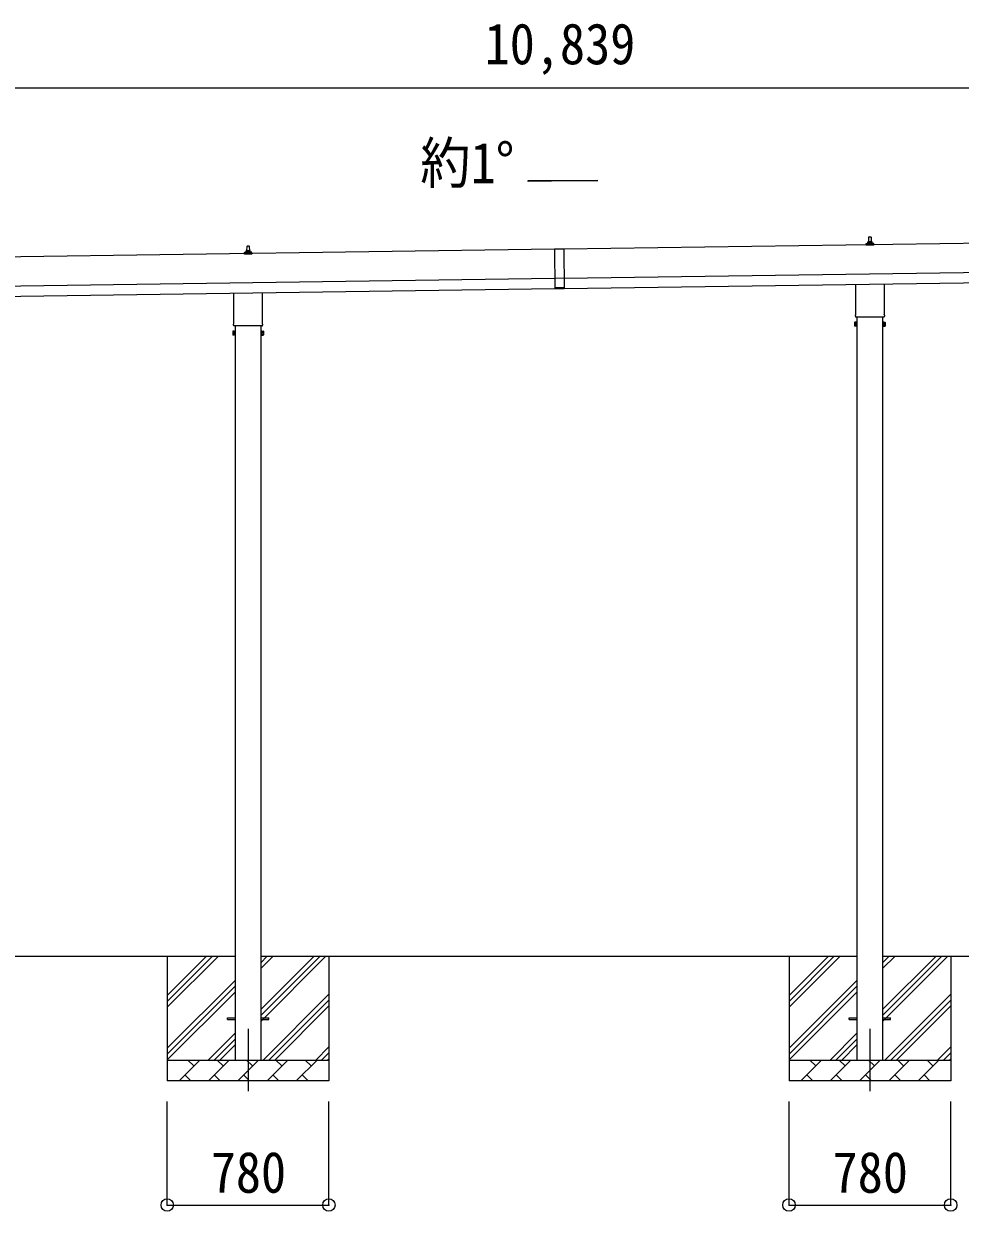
# Model space of a CAD drawing. Units: millimetres at full size, sheet at 1:60. Extents: x -16864 to 16864, y -11640 to 11640.
# Drawn here: x 3754 to 8272, y -7789 to -2063 of the extents above; entities that cross this region are included whole.
import ezdxf
from ezdxf.enums import TextEntityAlignment as Align

# ---------------------------------------------------------------- set-up
doc = ezdxf.new("R2010")
doc.units = ezdxf.units.MM
doc.header["$LTSCALE"] = 60
doc.header["$PDMODE"] = 32
doc.header["$PDSIZE"] = 60
doc.linetypes.add('CHAIN1', pattern=[8, 5, -1, 1, -1])
for name, color, linetype, lineweight in [('0-1_Defpoints', 7, 'CHAIN1', 9), ('0-2_TEXT1', 4, 'Continuous', 9), ('0-3_SHAPE', 7, 'Continuous', 9), ('0-7_PARTS2', 7, 'Continuous', 9), ('0-8_TABLE1', 6, 'Continuous', 9)]:
    doc.layers.add(name, color=color, linetype=linetype, lineweight=lineweight)
doc.styles.add('ＭＳ ゴシック', font='')
doc.styles.get('ＭＳ ゴシック').set_extended_font_data('MS Gothic')

msp = doc.modelspace()

# ---------------------------------------------------------------- linework, layer by layer
at = {"layer": '0-1_Defpoints'}
for p, q in [((4836.29, -6909.99), (4836.29, -7258.99)), ((7836.29, -6909.99), (7836.29, -7258.99))]:
    msp.add_line(p, q, dxfattribs=at)
at = {"layer": '0-2_TEXT1'}
for p, q in [((6524.2, -2819.16), (6188.2, -2823.96)), ((11723.99, -3072.33), (6359.04, -3148.97)), ((7830.6, -3115.02), (7831.33, -3091.49)), ((7832.33, -3090.52), (7840.87, -3090.52)), ((7841.87, -3091.49), (7842.6, -3115.02)), ((4830.6, -3157.87), (4831.33, -3134.35)), ((4832.33, -3133.37), (4840.87, -3133.37)), ((4841.87, -3134.35), (4842.6, -3157.87)), ((6314.03, -3148.61), (6359.02, -3147.97)), ((6314.03, -3148.61), (6316.78, -3341.1)), ((6359.04, -3148.97), (6314.04, -3149.61)), ((6359.02, -3147.97), (6361.77, -3340.45)), ((7818.35, -3130.52), (7818.35, -3122.8)), ((7854.85, -3130.52), (7818.35, -3130.52)), ((7818.73, -3122.02), (7854.47, -3122.02)), ((7819.11, -3121.83), (7825.83, -3120.2)), ((7826.22, -3120.02), (7846.98, -3120.02)), ((7826.6, -3119.23), (7826.6, -3115.02)), ((7827.6, -3115.02), (7845.6, -3115.02)), ((7846.6, -3119.23), (7846.6, -3115.02)), ((7854.08, -3121.83), (7847.36, -3120.2)), ((7854.85, -3130.52), (7854.85, -3122.8)), ((6314.04, -3149.61), (949.09, -3226.26)), ((4818.35, -3173.37), (4818.35, -3165.66)), ((4854.85, -3173.37), (4818.35, -3173.37)), ((4818.73, -3164.87), (4854.47, -3164.87)), ((4819.11, -3164.69), (4825.83, -3163.06)), ((4826.22, -3162.87), (4846.98, -3162.87)), ((4826.6, -3162.09), (4826.6, -3157.87)), ((4827.6, -3157.87), (4845.6, -3157.87)), ((4846.6, -3162.09), (4846.6, -3157.87)), ((4854.08, -3164.69), (4847.36, -3163.06)), ((4854.85, -3173.37), (4854.85, -3165.66)), ((6361.04, -3288.96), (11725.99, -3212.32)), ((6361.75, -3338.95), (11726.7, -3262.31)), ((951.09, -3366.24), (6316.04, -3289.6)), ((6361.05, -3289.96), (6316.06, -3290.6)), ((7767.99, -3464.5), (7767.99, -3318.86)), ((7904.59, -3316.91), (7904.59, -3464.5)), ((951.8, -3416.24), (6316.76, -3339.6)), ((4767.99, -3507.36), (4767.99, -3361.72)), ((4904.59, -3359.77), (4904.59, -3507.36)), ((6361.7, -3335.45), (6316.71, -3336.1)), ((6361.77, -3340.45), (6316.78, -3341.1)), ((7766.29, -3473.28), (7766.29, -3467.78)), ((7904.23, -3476.78), (7768.36, -3476.78)), ((7773.79, -3476.78), (7773.79, -7059.99)), ((7898.79, -7059.99), (7898.79, -3476.78)), ((7906.29, -3467.78), (7906.29, -3473.28)), ((4762.29, -3545.63), (4763.05, -3544.32)), ((4762.29, -3545.63), (4762.29, -3562.63)), ((4769.29, -3549.23), (4763.05, -3549.23)), ((4766.29, -3516.13), (4766.29, -3510.63)), ((4904.23, -3519.63), (4768.36, -3519.63)), ((4773.79, -3519.63), (4773.79, -7059.99)), ((4898.79, -7059.99), (4898.79, -3519.63)), ((4903.29, -3549.23), (4909.53, -3549.23)), ((4906.29, -3510.63), (4906.29, -3516.13)), ((4910.29, -3545.63), (4909.53, -3544.32)), ((4910.29, -3545.63), (4910.29, -3562.63)), ((7762.29, -3502.78), (7763.05, -3501.46)), ((7762.29, -3502.78), (7762.29, -3519.78)), ((7762.29, -3519.78), (7763.05, -3521.09)), ((7769.29, -3506.37), (7763.05, -3506.37)), ((7769.29, -3516.18), (7763.05, -3516.18)), ((7769.29, -3521.09), (7763.05, -3521.09)), ((7771.79, -3520.48), (7769.29, -3520.48)), ((7900.79, -3520.48), (7903.29, -3520.48)), ((7903.29, -3506.37), (7909.53, -3506.37)), ((7903.29, -3516.18), (7909.53, -3516.18)), ((7903.29, -3521.09), (7909.53, -3521.09)), ((7910.29, -3502.78), (7909.53, -3501.46)), ((7910.29, -3519.78), (7909.53, -3521.09)), ((7910.29, -3502.78), (7910.29, -3519.78)), ((4762.29, -3562.63), (4763.05, -3563.95)), ((4769.29, -3559.04), (4763.05, -3559.04)), ((4769.29, -3563.95), (4763.05, -3563.95)), ((4771.79, -3563.33), (4769.29, -3563.33)), ((4900.79, -3563.33), (4903.29, -3563.33)), ((4903.29, -3559.04), (4909.53, -3559.04)), ((4903.29, -3563.95), (4909.53, -3563.95)), ((4910.29, -3562.63), (4909.53, -3563.95)), ((4736.29, -6855.49), (4773.79, -6855.49)), ((4736.29, -6864.49), (4736.29, -6855.49)), ((4736.29, -6855.49), (4773.79, -6855.49)), ((4736.29, -6864.49), (4736.29, -6855.49)), ((4736.29, -6864.49), (4773.79, -6864.49)), ((4736.29, -6864.49), (4773.79, -6864.49)), ((4898.79, -6855.49), (4936.29, -6855.49)), ((4898.79, -6855.49), (4936.29, -6855.49)), ((4898.79, -6864.49), (4936.29, -6864.49)), ((4898.79, -6864.49), (4936.29, -6864.49)), ((4936.29, -6864.49), (4936.29, -6855.49)), ((4936.29, -6864.49), (4936.29, -6855.49)), ((7736.29, -6855.49), (7773.79, -6855.49)), ((7736.29, -6864.49), (7736.29, -6855.49)), ((7736.29, -6855.49), (7773.79, -6855.49)), ((7736.29, -6864.49), (7736.29, -6855.49)), ((7736.29, -6864.49), (7773.79, -6864.49)), ((7736.29, -6864.49), (7773.79, -6864.49)), ((7898.79, -6855.49), (7936.29, -6855.49)), ((7898.79, -6855.49), (7936.29, -6855.49)), ((7898.79, -6864.49), (7936.29, -6864.49)), ((7898.79, -6864.49), (7936.29, -6864.49)), ((7936.29, -6864.49), (7936.29, -6855.49)), ((7936.29, -6864.49), (7936.29, -6855.49))]:
    msp.add_line(p, q, dxfattribs=at)
for points in [[(4769.29, -3563.95), (4769.29, -3544.32), (4763.05, -3544.32)], [(4769.29, -3563.33), (4769.29, -3544.93), (4771.79, -3544.93)], [(4903.29, -3563.33), (4903.29, -3544.93), (4900.79, -3544.93)], [(4903.29, -3563.95), (4903.29, -3544.32), (4909.53, -3544.32)], [(7769.29, -3521.09), (7769.29, -3501.46), (7763.05, -3501.46)], [(7769.29, -3520.48), (7769.29, -3502.08), (7771.79, -3502.08)], [(7903.29, -3520.48), (7903.29, -3502.08), (7900.79, -3502.08)], [(7903.29, -3521.09), (7903.29, -3501.46), (7909.53, -3501.46)]]:
    msp.add_lwpolyline(points, dxfattribs=at)
for points in [[(4771.79, -3564.63), (4771.79, -3543.63), (4773.79, -3543.63), (4773.79, -3564.63)], [(4900.79, -3564.63), (4900.79, -3543.63), (4898.79, -3543.63), (4898.79, -3564.63)], [(7771.79, -3521.78), (7771.79, -3500.78), (7773.79, -3500.78), (7773.79, -3521.78)], [(7900.79, -3521.78), (7900.79, -3500.78), (7898.79, -3500.78), (7898.79, -3521.78)]]:
    msp.add_lwpolyline(points, close=True, dxfattribs=at)
for centre, radius, start, end in [((7832.33, -3091.52), 1, 90, 178.60509), ((7840.87, -3091.52), 1, 1.39491, 90), ((4832.33, -3134.37), 1, 90, 178.60509), ((4840.87, -3134.37), 1, 1.39491, 90), ((7819.35, -3122.8), 1, 103.62699, 180), ((7825.6, -3119.23), 1, 283.62699, 0), ((7830.68, -3115.65), 4.13, 90, 171.17633), ((7827.6, -3116.02), 1, 90, 180), ((7839.93, -3115.02), 4.83, 133.60282, 180), ((7833.27, -3115.02), 4.83, 0, 46.39718), ((7842.51, -3115.65), 4.13, 8.82367, 90), ((7845.6, -3116.02), 1, 0, 90), ((7847.6, -3119.23), 1, 180, 256.37301), ((7853.85, -3122.8), 1, 0, 76.37301), ((4819.35, -3165.66), 1, 103.62699, 180), ((4825.6, -3162.09), 1, 283.62699, 0), ((4830.68, -3158.51), 4.13, 90, 171.17633), ((4827.6, -3158.87), 1, 90, 180), ((4839.93, -3157.87), 4.83, 133.60282, 180), ((4833.27, -3157.87), 4.83, 0, 46.39718), ((4842.51, -3158.51), 4.13, 8.82367, 90), ((4845.6, -3158.87), 1, 0, 90), ((4847.6, -3162.09), 1, 180, 256.37301), ((4853.85, -3165.66), 1, 0, 76.37301), ((7770.29, -3467.78), 4, 125.09963, 180), ((7770.29, -3473.28), 4, 180, 194.47751), ((7770.29, -3473.28), 4, 194.47751, 241.04498), ((7902.29, -3473.28), 4, 298.95502, 345.52249), ((7902.29, -3467.78), 4, 0, 54.90037), ((7902.29, -3473.28), 4, 345.52249, 0), ((4778.53, -3554.13), 16.24, 162.41205, 197.58795), ((4766.64, -3546.77), 4.34, 145.61575, 214.38425), ((4770.29, -3510.63), 4, 125.09963, 180), ((4770.29, -3516.13), 4, 180, 194.47751), ((4770.29, -3516.13), 4, 194.47751, 241.04498), ((4902.29, -3516.13), 4, 298.95502, 345.52249), ((4902.29, -3510.63), 4, 0, 54.90037), ((4902.29, -3516.13), 4, 345.52249, 0), ((4894.05, -3554.13), 16.24, 342.41205, 17.58795), ((4905.95, -3546.77), 4.34, 325.61575, 34.38425), ((7778.53, -3511.28), 16.24, 162.41205, 197.58795), ((7766.64, -3503.92), 4.34, 145.61575, 214.38425), ((7766.64, -3518.64), 4.34, 145.61575, 214.38425), ((7894.05, -3511.28), 16.24, 342.41205, 17.58795), ((7905.95, -3503.92), 4.34, 325.61575, 34.38425), ((7905.95, -3518.64), 4.34, 325.61575, 34.38425), ((4766.64, -3561.49), 4.34, 145.61575, 214.38425), ((4905.95, -3561.49), 4.34, 325.61575, 34.38425)]:
    msp.add_arc(centre, radius, start, end, dxfattribs=at)
at = {"layer": '0-3_SHAPE'}
for p, q in [((4773.79, -6559.99), (1898.79, -6559.99)), ((4446.29, -6559.99), (4446.29, -7159.99)), ((4446.29, -6748.47), (4634.77, -6559.99)), ((4446.29, -6776.76), (4663.06, -6559.99)), ((4446.29, -6805.04), (4691.34, -6559.99)), ((7773.79, -6559.99), (4898.79, -6559.99)), ((4898.79, -6588.81), (4927.62, -6559.99)), ((4898.79, -6617.1), (4955.9, -6559.99)), ((4898.79, -6871.66), (5210.46, -6559.99)), ((4898.79, -6815.09), (5153.89, -6559.99)), ((4898.79, -6843.37), (5182.18, -6559.99)), ((5226.29, -6559.99), (5226.29, -7159.99)), ((7446.29, -6559.99), (7446.29, -7159.99)), ((7446.29, -6748.47), (7634.77, -6559.99)), ((7446.29, -6776.76), (7663.06, -6559.99)), ((7446.29, -6805.04), (7691.34, -6559.99)), ((10773.79, -6559.99), (7898.79, -6559.99)), ((7898.79, -6588.81), (7927.62, -6559.99)), ((7898.79, -6617.1), (7955.9, -6559.99)), ((7898.79, -6871.66), (8210.46, -6559.99)), ((7898.79, -6815.09), (8153.89, -6559.99)), ((7898.79, -6843.37), (8182.18, -6559.99)), ((8226.29, -6559.99), (8226.29, -7159.99)), ((4446.29, -7003.03), (4773.79, -6675.53)), ((7446.29, -7003.03), (7773.79, -6675.53)), ((4446.29, -7031.31), (4773.79, -6703.81)), ((4446.29, -7059.6), (4773.79, -6732.1)), ((4908.45, -7059.99), (5226.29, -6742.15)), ((7446.29, -7031.31), (7773.79, -6703.81)), ((7446.29, -7059.6), (7773.79, -6732.1)), ((7908.45, -7059.99), (8226.29, -6742.15)), ((4936.73, -7059.99), (5226.29, -6770.43)), ((4965.02, -7059.99), (5226.29, -6798.72)), ((7936.73, -7059.99), (8226.29, -6770.43)), ((7965.02, -7059.99), (8226.29, -6798.72)), ((4643.89, -7059.99), (4773.79, -6930.09)), ((4672.18, -7059.99), (4773.79, -6958.37)), ((7643.89, -7059.99), (7773.79, -6930.09)), ((7672.18, -7059.99), (7773.79, -6958.37)), ((4700.46, -7059.99), (4773.79, -6986.66)), ((5163.01, -7059.99), (5226.29, -6996.71)), ((5191.29, -7059.99), (5226.29, -7024.99)), ((7700.46, -7059.99), (7773.79, -6986.66)), ((8163.01, -7059.99), (8226.29, -6996.71)), ((8191.29, -7059.99), (8226.29, -7024.99)), ((4446.29, -7059.99), (5226.29, -7059.99)), ((4503.45, -7159.99), (4603.45, -7059.99)), ((4574.9, -7088.54), (4546.34, -7059.99)), ((4644.87, -7159.99), (4744.87, -7059.99)), ((4716.32, -7088.54), (4687.76, -7059.99)), ((4786.29, -7159.99), (4886.29, -7059.99)), ((4857.74, -7088.54), (4829.19, -7059.99)), ((4927.71, -7159.99), (5027.71, -7059.99)), ((4999.16, -7088.54), (4970.61, -7059.99)), ((5069.14, -7159.99), (5169.14, -7059.99)), ((5140.58, -7088.54), (5112.03, -7059.99)), ((5219.58, -7059.99), (5226.29, -7053.27)), ((7446.29, -7059.99), (8226.29, -7059.99)), ((7503.45, -7159.99), (7603.45, -7059.99)), ((7574.9, -7088.54), (7546.34, -7059.99)), ((7644.87, -7159.99), (7744.87, -7059.99)), ((7716.32, -7088.54), (7687.76, -7059.99)), ((7786.29, -7159.99), (7886.29, -7059.99)), ((7857.74, -7088.54), (7829.19, -7059.99)), ((7927.71, -7159.99), (8027.71, -7059.99)), ((7999.16, -7088.54), (7970.61, -7059.99)), ((8069.14, -7159.99), (8169.14, -7059.99)), ((8140.58, -7088.54), (8112.03, -7059.99)), ((8219.58, -7059.99), (8226.29, -7053.27)), ((4532, -7131.44), (4560.56, -7159.99)), ((4673.42, -7131.44), (4701.98, -7159.99)), ((4814.85, -7131.44), (4843.4, -7159.99)), ((4956.27, -7131.44), (4984.82, -7159.99)), ((5097.69, -7131.44), (5126.24, -7159.99)), ((7532, -7131.44), (7560.56, -7159.99)), ((7673.42, -7131.44), (7701.98, -7159.99)), ((7814.85, -7131.44), (7843.4, -7159.99)), ((7956.27, -7131.44), (7984.82, -7159.99)), ((8097.69, -7131.44), (8126.24, -7159.99)), ((5226.29, -7159.99), (4446.29, -7159.99)), ((8226.29, -7159.99), (7446.29, -7159.99))]:
    msp.add_line(p, q, dxfattribs=at)
at = {"layer": '0-7_PARTS2', "color": 4}
for p, q in [((6188.2, -2823.96), (6188.2, -2819.16)), ((6188.2, -2819.16), (6524.2, -2819.16))]:
    msp.add_line(p, q, dxfattribs=at)
at = {"layer": '0-8_TABLE1'}
for p, q in [((11757, -2372.35), (918.08, -2372.35)), ((4446.29, -7758.99), (4446.29, -7258.99)), ((5226.29, -7758.99), (5226.29, -7258.99)), ((7446.29, -7758.99), (7446.29, -7258.99)), ((8226.29, -7758.99), (8226.29, -7258.99)), ((4446.29, -7758.99), (5226.29, -7758.99)), ((7446.29, -7758.99), (8226.29, -7758.99))]:
    msp.add_line(p, q, dxfattribs=at)
for p in [(4446.29, -7758.99), (5226.29, -7758.99), (7446.29, -7758.99), (8226.29, -7758.99)]:
    msp.add_point(p, dxfattribs=at)

# ---------------------------------------------------------------- texts
at = {"layer": '0-7_PARTS2', "style": 'ＭＳ ゴシック', "width": 0.9}
msp.add_text('約1°', height=197.9, dxfattribs=at).set_placement((5667.11, -2891.71), align=Align.BOTTOM_LEFT)
at = {"layer": '0-8_TABLE1', "color": 7, "style": 'ＭＳ ゴシック', "width": 0.9}
for s, p in [('10,839', (5977.54, -2317.35)), ('780', (4656.29, -7758.99)), ('780', (7656.29, -7758.99))]:
    msp.add_text(s, height=197.9, dxfattribs=at).set_placement(p, align=Align.BOTTOM_LEFT)

doc.saveas('drawing.dxf')
